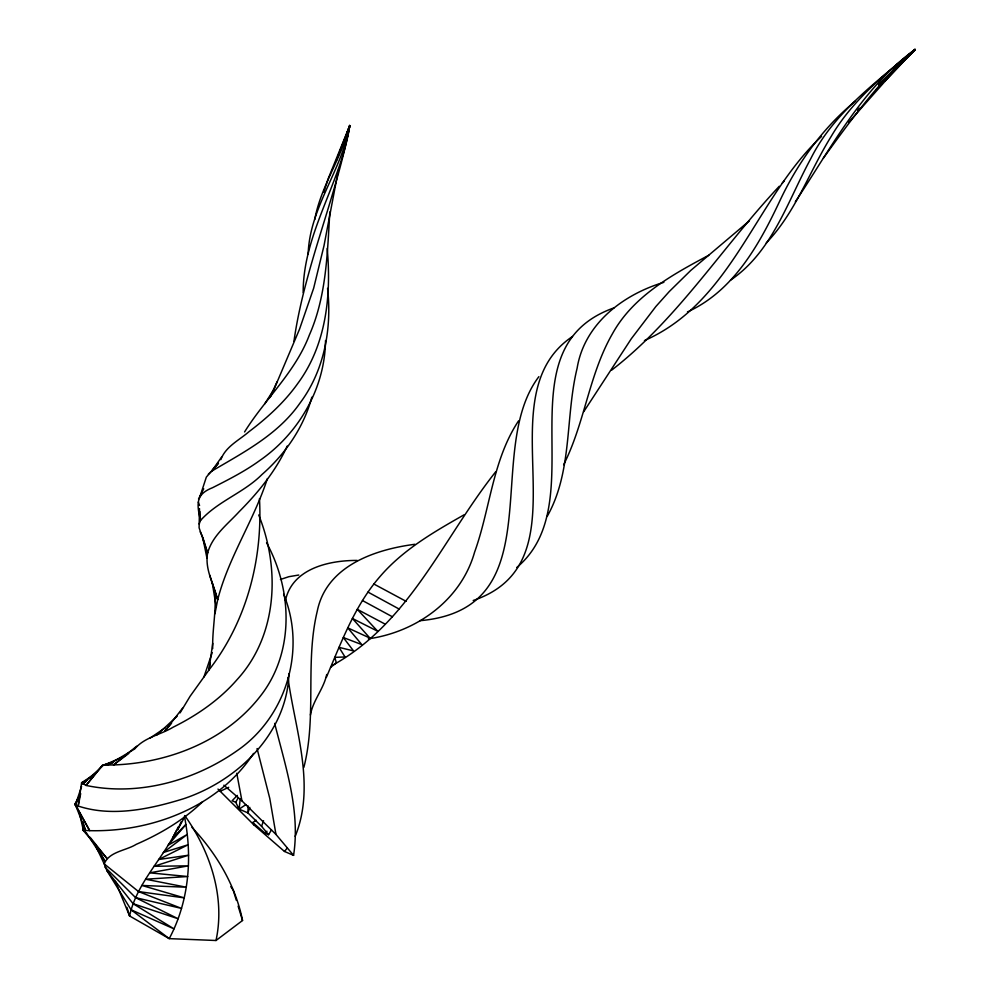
<?xml version="1.0" encoding="UTF-8"?>
<svg xmlns="http://www.w3.org/2000/svg" width="990" height="990" viewBox="0 0 990 990"><rect width="100%" height="100%" fill="white"/><g stroke="black" fill="none" stroke-linecap="round" stroke-linejoin="round"><path stroke-width="1.49" d="M212.702 648.599C212.182 630.531 216.067 612.711 215.028 594.631M308.162 254.244C309.437 208.024 341.859 170.404 349.779 125.569L341.327 147.436M214.954 613.775L217.664 599.804C213.964 584.521 204.583 569.3 207.628 553.039L199.101 527.769L199.497 508.575M248.119 805.897L247.946 812.914L261.558 826.328L268.599 834.706L271.47 829.843M303.881 767.324C316.961 716.191 304.908 662.409 317.258 611.189C326.316 566.045 374.641 549.5 414.86 544.29M303.175 292.619C302.977 233.306 341.03 183.224 349.779 125.569L328.309 178.386L323.792 192.06M325.512 340.523C325.005 388.191 298.869 433.261 260.085 460.288C245.248 471.104 228.851 479.445 212.516 487.724C195.698 494.307 196.552 503.638 200.487 520.542L199.188 524.032M329.831 211.959C327.319 253.452 326.44 296.27 309.375 334.979C295.391 372.104 265.06 398.933 244.579 431.949M288.931 673.782C286.89 733.442 237.81 780.59 183.769 798.683C149.453 809.288 110.125 817.765 75.351 805.056L75.054 803.88L78.717 797.086M240.248 798.683L239.147 809.127L247.946 812.914L249.827 807.357M217.986 789.08L253.96 824.942L284.452 851.437L293.572 855.36C300.49 810.575 285.405 766.334 274.675 723.381M310.415 715.015C312.877 700.475 323.767 688.805 326.712 674.475M212.739 643.364L208.902 670.057L190.092 696.279L180.069 712.887M94.013 774.477L81.601 782.805L78.086 806.578L80.685 793.621M293.943 341.364C304.376 267.461 335.895 198.755 349.779 125.569L344.31 141.174M115.36 881.385L129.579 915.973L169.216 938.631L216.006 940.5C225.448 896.693 210.115 851.264 184.759 815.55M314.746 219.495C320.81 186.306 341.463 158.128 349.779 125.569L344.532 140.927M210.35 662.817L208.902 670.057C246.646 621.559 262.833 559.511 259.467 498.626M178.138 827.021C164.303 857.587 136.843 882.102 129.579 915.973L126.93 907.347M337.701 173.683L323.978 245.829L313.669 288.177L299.475 329.311L274.18 388.959M337.974 172.371L338.555 169.76M285.417 600.658C292.087 568.495 329.076 560.303 357.217 560.427M311.825 397.176C303.744 427.334 285.368 454.051 261.991 474.495C243.788 492.822 217.54 501.299 200.487 520.542L199.931 511.508M345.832 139.85L349.779 125.569L344.26 141.397M345.98 138.761L349.779 125.569L344.607 141.075M346.537 136.36L349.779 125.569L346.29 136.311M220.844 459.632C225.485 446.663 239.196 440.191 249.047 431.64C267.349 417.792 284.538 402.15 297.866 383.353C326.354 344.755 331.464 294.909 327.183 248.465M253.539 753.415C218.542 806.801 151.866 832.206 89.706 830.66L75.351 805.056L81.564 786.407M203.915 676.999L212.194 652.658M267.387 478.578C253.985 520.294 228.529 557.221 217.664 599.804L209.744 575.178M200.091 496.2L206.341 477.106L218.419 463.147M261.558 826.328L263.563 820.735M336.439 160.405L340.845 148.686M326.316 677.432C341.327 642.362 354.705 605.496 380.185 576.353C403.116 549.66 434.004 531.89 464.223 514.738M181.232 821.663L177.556 829.892L185.254 815.859M277.039 381.893L269.899 397.547L273.574 390.184M287.199 446.069C275.826 470.968 258.291 492.426 239.122 511.719C227.514 524.391 212.281 535.714 207.628 553.039L202.95 537.83M75.351 805.056L78.037 799.673M176.22 830.969L172.854 837.701L185.897 824.497L184.511 816.181M563.632 464.731C584.805 422.978 588.939 374.591 612.414 333.816C633.179 296.134 672.111 274.774 708.753 255.272M198.52 499.022L203.73 488.812M245.928 804.598L239.147 809.127L235.756 802.321L238.305 797.519M295.181 836.352C315.971 785.392 295.008 729.655 287.991 677.816M547.185 516.409C572.678 471.252 565.154 417.087 577.133 368.144C584.397 323.817 623.081 294.513 663.882 282.311M264.726 403.871L273.389 390.196M518.525 420.923C492.513 460.177 490.223 508.835 474.581 552.197C461.018 600.188 416.406 632.041 368.329 638.835M583.716 411.716L631.348 338.679L655.863 306.516L669.252 291.567L690.735 270.456L749.43 220.782M221.673 456.984L211.625 471.203L208.346 474.136M258.712 514.973C280.331 568.73 277.683 635.37 237.043 679.672C219.421 699.893 196.985 715.349 173.064 727.229C160.665 734.803 144.243 737.364 134.739 748.923L107.922 765.023L102.515 765.282L86.031 785.429L81.601 782.805L86.91 780.145L84.323 781.444M795.341 201.75C831.179 148.042 861.548 88.654 914.946 49.5L884.936 81.056M823.383 158.115C851.103 119.679 879.281 81.081 914.946 49.5C883.686 74.931 851.87 101.228 831.179 136.447C809.214 171.728 795.539 212.603 766.248 242.971M538.882 376.658C482.266 451.279 554.227 608.912 419.785 620.705M182.544 708.221L164.649 731.301L171.555 723.245M332.553 665.28C409.984 622.475 443.099 538.127 495.507 472.02M857.55 110.41L859.357 108.145M284.452 851.437L287.187 848.195M218.468 463.233L211.625 471.203C243.602 452.356 277.955 434.61 299.822 403.326C324.374 370.706 332.058 328.321 327.554 288.35M112.835 762.077L102.515 765.282L86.031 785.429C138.167 796.443 194.349 780.887 237.377 750.519C286.518 716.723 306.516 649.279 283.623 594.223M848.702 122.389L887.114 78.928L914.946 49.5C876.546 82.009 833.815 112.476 810.748 158.709C787.632 201.156 772.423 251.708 730.509 280.17M779.279 186.269C722.539 246.708 678.001 318.78 611.783 370.05M879.157 85.177L914.946 49.5L902.719 61.974M782.249 183.125L784.229 181.022M884.342 80.314L886.347 78.222M878.476 84.509L914.946 49.5L900.566 63.806M881.892 84.162L875.779 90.362M237.328 795.403L232.106 800.749L235.756 802.321M821.552 136.41C755.061 198.619 733.206 301.492 644.428 340.585M256.249 820.252L252.759 822.541L264.961 833.135L266.941 831.229M902.261 61.454L914.946 49.5L895.591 67.011M156.977 734.865L177.21 716.129M896.693 66.12L899.91 63.187M902.138 61.442L914.946 49.5L902.051 61.231M202.603 801.776C183.521 820.166 160.405 833.79 136.224 844.346C126.064 850.719 108.962 851.536 104.235 863.923L106.982 870.742L131.101 909.798L169.216 938.631C187.828 903.907 192.085 863.033 185.897 824.497L168.09 845.237L187.197 834.496L163.313 852.501L188.112 844.755L158.623 859.518L188.546 855.212L154.056 866.287L188.434 865.829L149.713 872.846L187.716 876.521L145.641 879.219L186.343 887.226L141.892 885.456L184.288 897.88L138.526 891.582L104.235 863.923L95.882 846.351M102.836 765.852L82.628 783.981L86.18 781.296M896.668 66.281L898.87 64.362M855.558 100.98C823.173 127.562 798.237 162.063 780.343 199.782C759.627 243.973 733.986 290.726 687.444 311.949M516.78 567.48C595.72 501.435 499.146 348.616 613.998 307.878M136.682 746.2L113.516 764.936L107.922 765.023L113.442 762.263M330.586 667.396L336.34 662.842L334.806 657.348L345.027 656.976L339.025 647.361L353.529 650.913L343.307 637.523L361.833 644.614L347.738 627.858L369.889 638.055L352.378 618.453L377.685 631.249L357.266 609.333L385.197 624.158M89.743 778.61L92.12 776.828M128.849 753.378L113.516 764.936C168.845 763.08 225.856 740.706 260.395 696.081C294.735 652.398 292.372 589.929 266.558 542.78M216.006 940.5L242.538 920.49C235.484 885.246 216.439 853.405 192.011 827.417M150.208 738.02L165.454 727.638M572.505 336.476C481.759 397.262 591.129 560.513 473.195 600.497M81.601 782.805L82.999 782.112M219.941 791.406L228.715 787.31M121.918 757.276L104.222 765.072L112.996 762.251M280.43 579.484L288.845 576.7L298.77 575.029M104.928 867.091L135.593 897.645L181.529 908.424L138.526 891.582M106.982 870.742L133.106 903.697L178.089 918.757L135.593 897.645M85.388 831.328L83.358 830.548L83.086 826.044M264.961 833.135L268.599 834.706M131.101 909.798L173.968 928.855L133.106 903.697M373.898 584.038L406.11 601.326M362.464 600.534L392.448 616.807M367.995 592.094L399.403 609.184M223.876 785.194L241.944 800.885L275.963 834.422L293.572 855.36M90.09 837.243L107.031 858.553L83.358 830.548L83.123 825.846M230.806 886.632L233.269 890.319L236.363 900.368M86.204 832.565L104.94 861.127L99.037 850.348M200.228 531.865L202.529 536.444M252.759 822.541L253.96 824.942M198.347 502.066L199.559 505.494M238.12 906.122L242.538 920.49M82.9 821.849L85.536 830.424L89.706 830.66L75.054 803.88L85.536 830.424L83.395 830.325L79.262 812.283M257.066 748.551L269.787 798.46L275.963 834.422M202.826 537.892L206.947 558.125M236.758 773.277L241.944 800.885M212.095 581.699L216.167 606.746"/></g></svg>
